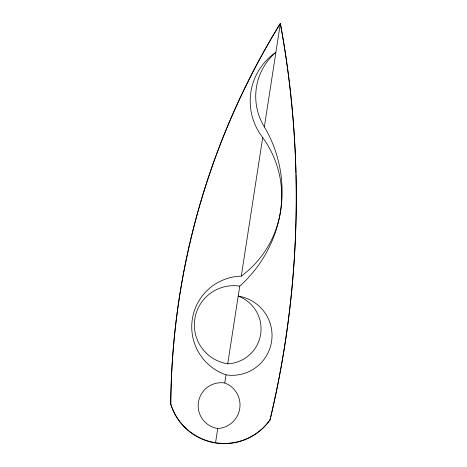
<?xml version="1.0" encoding="UTF-8"?>
<svg xmlns="http://www.w3.org/2000/svg" width="467" height="467" viewBox="0 0 467 467"><rect width="100%" height="100%" fill="white"/><g stroke="black" fill="none" stroke-linecap="round" stroke-linejoin="round"><path stroke-width="0.7" d="M170.753 404.352L170.776 404.078A738.257 736.745 4.5 0 1 280.352 23.35A960.502 958.535 4.5 0 1 270.049 419.71L270.031 419.985A56.011 55.9 4.5 0 1 170.753 404.352A738.257 736.745 4.5 0 1 280.334 23.624L264.357 126.872A127.252 126.989 4.5 0 1 239.746 286.125L227.738 363.816A39.386 39.304 4.5 0 1 194.821 318.967A39.386 39.304 4.5 0 1 239.746 286.125M215.55 442.716L217.739 428.519A23.613 23.56 4.5 0 0 224.779 382.969L226.034 374.849A50.845 50.745 4.5 0 1 241.287 276.143L262.711 137.514A59.397 59.274 4.5 0 1 275.88 52.31A58.433 58.311 4.5 0 0 264.357 126.872M226.034 374.849A39.917 39.835 4.5 0 0 271.572 341.564A39.917 39.835 4.5 0 0 238.205 296.113A35.031 34.961 4.5 0 1 227.738 363.816M270.049 419.71A56.011 55.9 4.5 0 1 170.776 404.078M262.711 137.514A99.926 99.722 4.5 0 1 241.287 276.143M295.99 174.6A960.502 958.535 4.5 0 1 270.031 419.985M280.334 23.624A960.502 958.535 4.5 0 1 295.354 155.803M295.383 156.521A960.502 958.535 4.5 0 1 295.955 173.152M217.739 428.519A23.093 23.046 4.5 0 1 198.434 402.227A23.093 23.046 4.5 0 1 224.779 382.969"/></g></svg>
